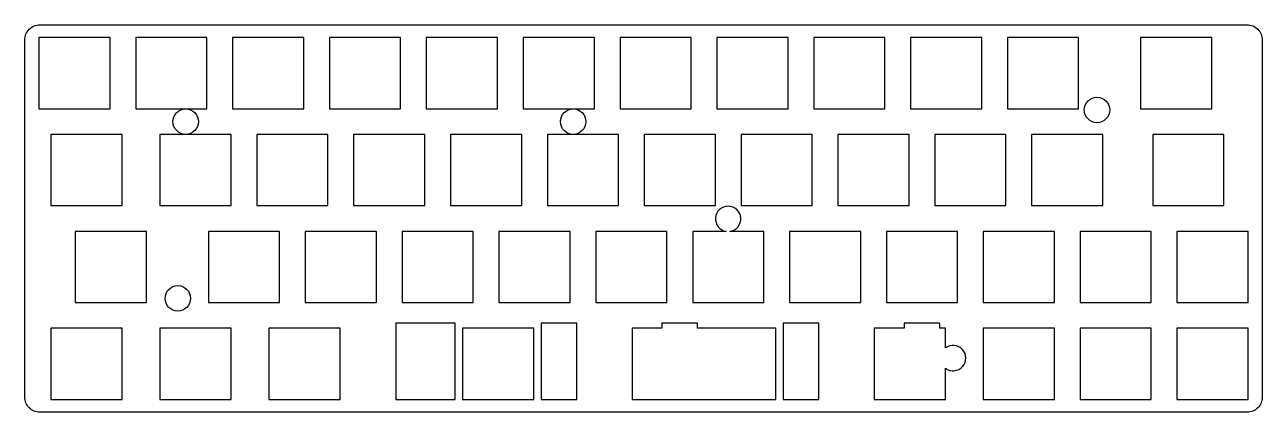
# Model space of a CAD drawing. Header units: millimetres. Extents: x -10 to 234, y -67 to 10.
import ezdxf

# ---------------------------------------------------------------- set-up
doc = ezdxf.new("R2010")
doc.units = ezdxf.units.MM
doc.layers.get('0').update_dxf_attribs({"linetype": 'CONTINUOUS'})

msp = doc.modelspace()

# ---------------------------------------------------------------- linework, layer by layer
for points in [[(230.61, 9.52, -0.414214), (233.61, 6.52), (233.61, -63.68, -0.414214), (230.61, -66.68), (-6.77, -66.68, -0.414214), (-9.77, -63.68), (-9.77, 6.52, -0.414214), (-6.77, 9.52)], [(128.21, -31.1), (121.59, -31.1), (121.59, -45.1), (135.59, -45.1), (135.59, -31.1), (128.92, -31.1, 13.967048)], [(171.31, -64.15), (171.31, -58.02, 2.007588), (171.31, -54.03), (171.31, -50.15), (170.18, -50.15), (170.18, -49.15), (163.18, -49.15), (163.18, -50.15), (157.31, -50.15), (157.31, -64.15)]]:
    msp.add_lwpolyline(points, format="xyb", close=True)
for points in [[(7, -7), (7, 7), (-7, 7), (-7, -7)], [(26.05, -7), (26.05, 7), (12.05, 7), (12.05, -7)], [(45.1, 7), (31.1, 7), (31.1, -7), (45.1, -7)], [(50.15, 7), (50.15, -7), (64.15, -7), (64.15, 7)], [(69.2, 7), (69.2, -7), (83.2, -7), (83.2, 7)], [(102.25, -7), (102.25, 7), (88.25, 7), (88.25, -7)], [(121.3, 7), (107.3, 7), (107.3, -7), (121.3, -7)], [(126.35, -7), (140.35, -7), (140.35, 7), (126.35, 7)], [(145.4, 7), (145.4, -7), (159.4, -7), (159.4, 7)], [(178.45, 7), (164.45, 7), (164.45, -7), (178.45, -7)], [(183.5, -7), (197.5, -7), (197.5, 7), (183.5, 7)], [(209.69, -7), (223.69, -7), (223.69, 7), (209.69, 7)], [(9.38, -26.05), (9.38, -12.05), (-4.62, -12.05), (-4.62, -26.05)], [(30.81, -12.05), (16.81, -12.05), (16.81, -26.05), (30.81, -26.05)], [(49.86, -12.05), (35.86, -12.05), (35.86, -26.05), (49.86, -26.05)], [(54.91, -12.05), (54.91, -26.05), (68.91, -26.05), (68.91, -12.05)], [(73.96, -26.05), (87.96, -26.05), (87.96, -12.05), (73.96, -12.05)], [(93.01, -12.05), (93.01, -26.05), (107.01, -26.05), (107.01, -12.05)], [(112.06, -26.05), (126.06, -26.05), (126.06, -12.05), (112.06, -12.05)], [(131.11, -26.05), (145.11, -26.05), (145.11, -12.05), (131.11, -12.05)], [(164.16, -26.05), (164.16, -12.05), (150.16, -12.05), (150.16, -26.05)], [(183.21, -26.05), (183.21, -12.05), (169.21, -12.05), (169.21, -26.05)], [(188.26, -12.05), (188.26, -26.05), (202.26, -26.05), (202.26, -12.05)], [(226.08, -12.05), (212.07, -12.05), (212.07, -26.05), (226.08, -26.05)], [(0.14, -31.1), (0.14, -45.1), (14.14, -45.1), (14.14, -31.1)], [(26.34, -31.1), (26.34, -45.1), (40.34, -45.1), (40.34, -31.1)], [(45.39, -31.1), (45.39, -45.1), (59.39, -45.1), (59.39, -31.1)], [(78.44, -31.1), (64.44, -31.1), (64.44, -45.1), (78.44, -45.1)], [(97.49, -31.1), (83.49, -31.1), (83.49, -45.1), (97.49, -45.1)], [(116.54, -31.1), (102.54, -31.1), (102.54, -45.1), (116.54, -45.1)], [(140.64, -31.1), (140.64, -45.1), (154.64, -45.1), (154.64, -31.1)], [(173.69, -31.1), (159.69, -31.1), (159.69, -45.1), (173.69, -45.1)], [(192.74, -45.1), (192.74, -31.1), (178.74, -31.1), (178.74, -45.1)], [(211.79, -31.1), (197.79, -31.1), (197.79, -45.1), (211.79, -45.1)], [(230.84, -45.1), (230.84, -31.1), (216.84, -31.1), (216.84, -45.1)], [(-4.62, -50.15), (-4.62, -64.15), (9.38, -64.15), (9.38, -50.15)], [(16.81, -64.15), (30.81, -64.15), (30.81, -50.15), (16.81, -50.15)], [(52.24, -50.15), (38.24, -50.15), (38.24, -64.15), (52.24, -64.15)], [(63.18, -49.15), (63.18, -64.15), (74.91, -64.15), (74.91, -49.15)], [(90.34, -50.15), (76.34, -50.15), (76.34, -64.15), (90.34, -64.15)], [(91.78, -64.15), (98.78, -64.15), (98.78, -49.15), (91.78, -49.15)], [(137.97, -64.15), (137.97, -50.15), (122.53, -50.15), (122.53, -49.15), (115.53, -49.15), (115.53, -50.15), (109.68, -50.15), (109.68, -64.15)], [(146.41, -49.15), (139.41, -49.15), (139.41, -64.15), (146.41, -64.15)], [(192.74, -50.15), (178.74, -50.15), (178.74, -64.15), (192.74, -64.15)], [(197.79, -50.15), (197.79, -64.15), (211.79, -64.15), (211.79, -50.15)], [(216.84, -50.15), (216.84, -64.15), (230.84, -64.15), (230.84, -50.15)]]:
    msp.add_lwpolyline(points, close=True)
for centre in [(201.11, -7.23), (21.88, -9.53), (98.08, -9.53), (20.33, -44.28)]:
    msp.add_circle(centre, 2.5)

doc.saveas('drawing.dxf')
